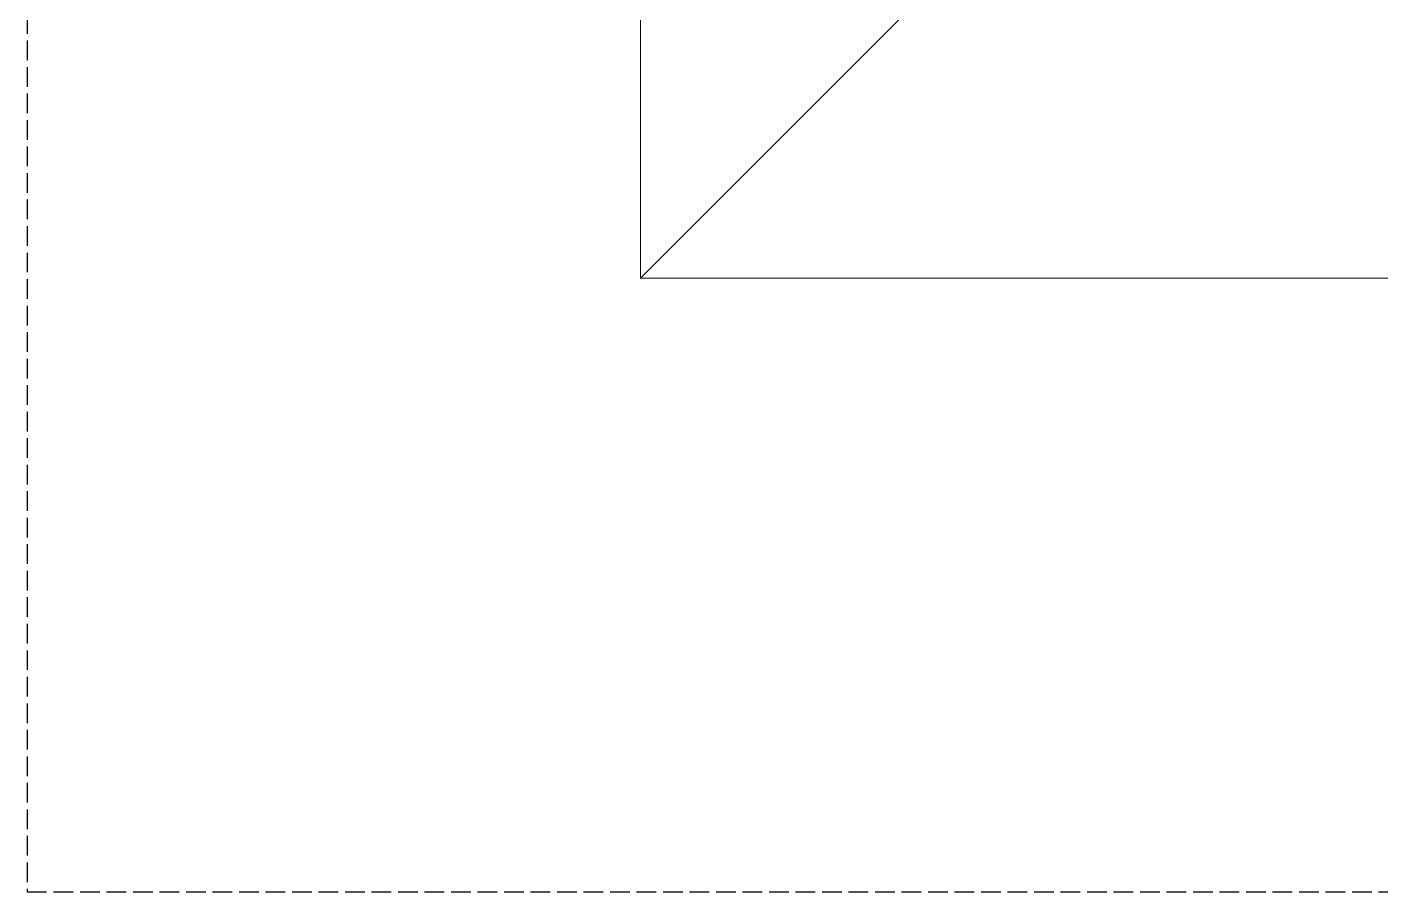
# Model space of a CAD drawing. Header units: millimetres. Extents: x 0 to 59350, y 0 to 29700.
# Drawn here: x 27046.6 to 27184.5, y 17721.2 to 17809.3 of the extents above; entities that cross this region are included whole.
import ezdxf

# ---------------------------------------------------------------- set-up
doc = ezdxf.new("R2010")
doc.units = ezdxf.units.MM
doc.linetypes.add('VERDECKT2_S2', pattern=[2.7, 2, -0.7])
doc.layers.add('Standard', color=7, linetype='Continuous', lineweight=25)

msp = doc.modelspace()

# ---------------------------------------------------------------- linework, layer by layer
at = {"layer": 'Standard', "color": 7, "linetype": 'VERDECKT2_S2', "lineweight": -3}
for p, q in [((27046.6, 18021.22), (27046.6, 17721.22)), ((27046.6, 17721.22), (28511.6, 17721.22))]:
    msp.add_line(p, q, dxfattribs=at)
at = {"layer": 'Standard', "color": 59, "linetype": 'Continuous', "lineweight": 18}
for p, q in [((27109.11, 18021.22), (27109.1, 17783.72)), ((27109.1, 17783.72), (27109.11, 18021.22)), ((27109.1, 17783.72), (27136.6, 17811.22)), ((27136.6, 17811.22), (27109.1, 17783.72)), ((27136.6, 17811.22), (27109.1, 17783.72)), ((27109.1, 17783.72), (27136.6, 17811.22)), ((27109.1, 17783.72), (27884.11, 17783.72)), ((27884.11, 17783.72), (27109.1, 17783.72))]:
    msp.add_line(p, q, dxfattribs=at)

doc.saveas('drawing.dxf')
